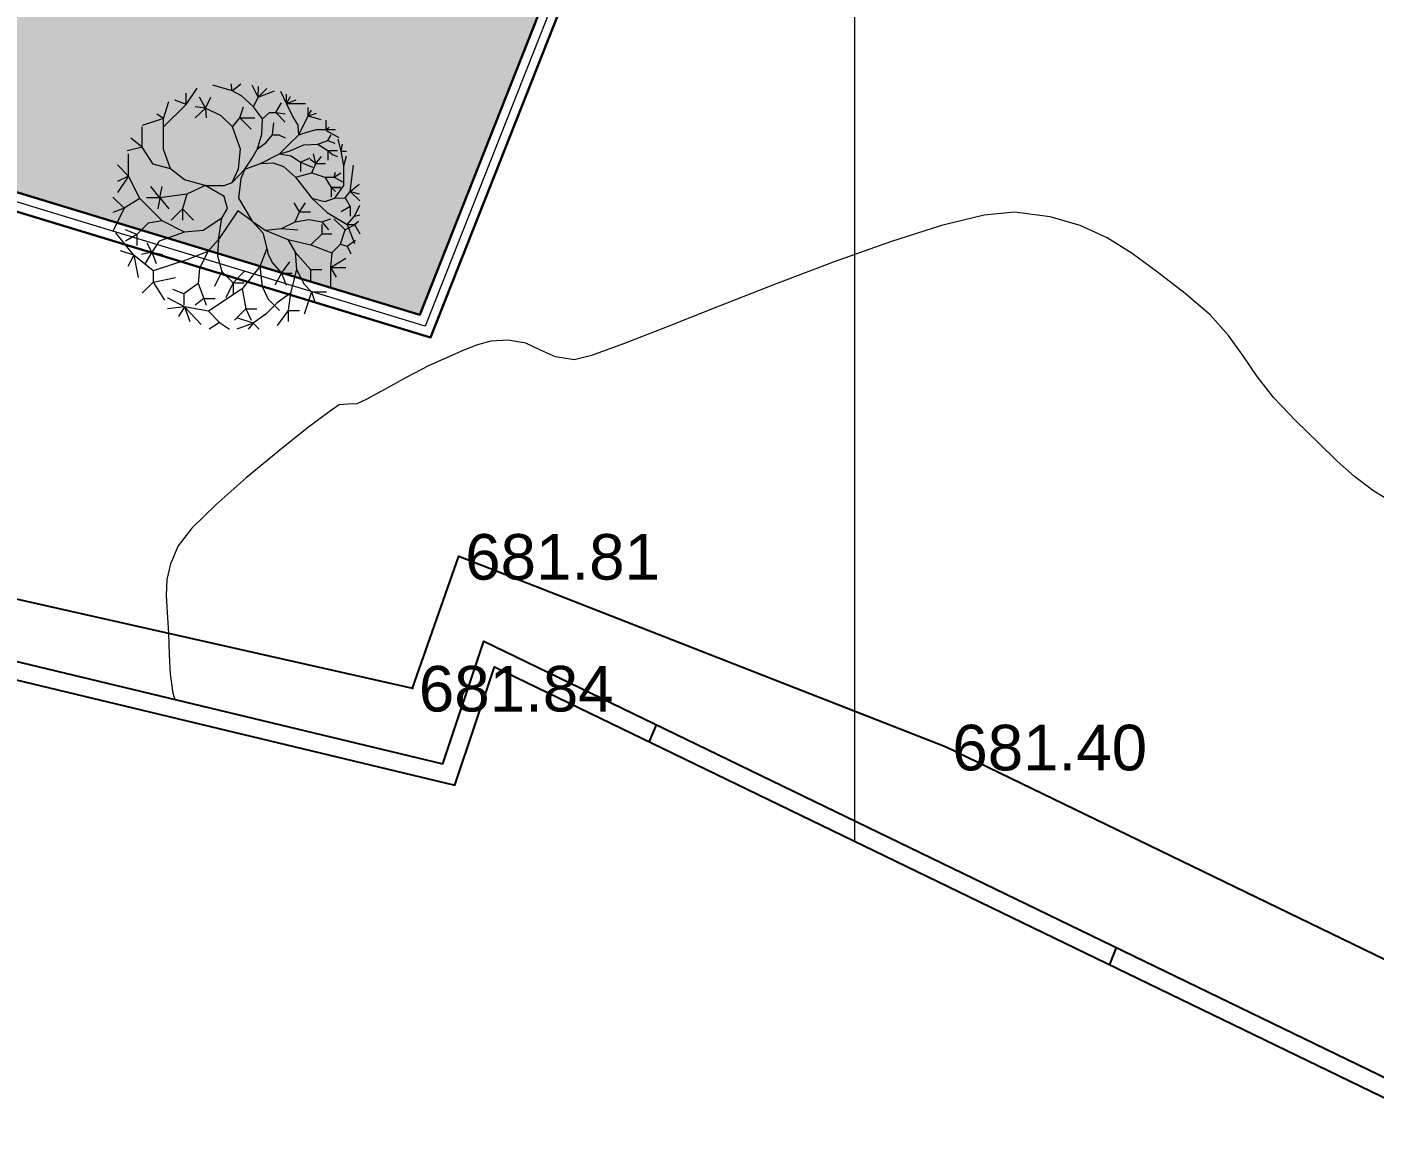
# Model space of a CAD drawing. Header units: feet. Extents: x 3381 to 683784, y 675186 to 4376258.
# Drawn here: x 682644.05 to 682673.59, y 4375655.95 to 4375680.21 of the extents above; entities that cross this region are included whole.
import ezdxf

# ---------------------------------------------------------------- set-up
doc = ezdxf.new("R2010")
doc.units = ezdxf.units.FT
doc.header["$MEASUREMENT"] = 0
doc.header["$PDMODE"] = 34
doc.header["$PDSIZE"] = 0.01
doc.layers.get('0').update_dxf_attribs({"linetype": 'CONTINUOUS'})
doc.layers.add('0_Point_Height', color=2, linetype='CONTINUOUS')
doc.layers.add('0_Point_Point', color=7, linetype='CONTINUOUS')
for name, color, linetype, lineweight in [('HORIZANTAL', 24, 'CONTINUOUS', 13), ('km setka', 170, 'CONTINUOUS', 15), ('su xtti', 7, 'CONTINUOUS', 30), ('дерево', 96, 'CONTINUOUS', 5)]:
    doc.layers.add(name, color=color, linetype=linetype, lineweight=lineweight)
doc.styles.get("Standard").update_dxf_attribs({"font": 'arial.ttf', "height": 2})
pattern_1 = [(90, (1766.15535, 840.54114), (-0.707106781, 0.707106781), [0.1875, -1.226713563]), (45, (1766.1554, 840.5411), (-0.70710678119, 0.70710678119), [0.1875, -0.8125]), (135, (1766.1554, 840.5411), (-0.70710678119, -0.70710678119), [0.1875, -0.8125])]

# ---------------------------------------------------------------- blocks, each defined once
blk = doc.blocks.new('kuknar')
at = {"layer": 'дерево'}
for p, q in [((8656750.03, 4482479.77), (8656745.71, 4482481.06)), ((8656750.03, 4482479.77), (8656749.86, 4482481.34)), ((8656750.03, 4482479.77), (8656752.02, 4482481.34)), ((8656755.89, 4482478.34), (8656754.6, 4482481.06)), ((8656739.67, 4482476.7), (8656742.2, 4482480.4)), ((8656739.67, 4482476.7), (8656739.67, 4482479.23)), ((8656744.05, 4482475.86), (8656742.69, 4482478.39)), ((8656744.05, 4482475.86), (8656745.22, 4482478.39)), ((8656752.16, 4482478.62), (8656750.03, 4482479.77)), ((8656754.9, 4482476.18), (8656752.16, 4482478.62)), ((8656754.9, 4482476.18), (8656755.89, 4482478.34)), ((8656755.89, 4482478.34), (8656756.03, 4482480.78)), ((8656755.89, 4482478.34), (8656757.9, 4482480.33)), ((8656755.89, 4482478.34), (8656759.61, 4482479.77)), ((8656762.35, 4482476.89), (8656761.07, 4482479.63)), ((8656762.35, 4482476.89), (8656762.35, 4482479.04)), ((8656762.35, 4482476.89), (8656763.2, 4482478.48)), ((8656734.6, 4482473.51), (8656735.8, 4482477.38)), ((8656734.6, 4482471.66), (8656739.67, 4482476.7)), ((8656739.67, 4482476.7), (8656737.14, 4482477.71)), ((8656744.05, 4482475.86), (8656741.68, 4482476.21)), ((8656744.05, 4482475.86), (8656741.68, 4482473.68)), ((8656747.59, 4482474.17), (8656744.05, 4482475.86)), ((8656744.05, 4482475.86), (8656744.21, 4482473.68)), ((8656751.78, 4482473.68), (8656752.63, 4482476.21)), ((8656756.89, 4482473.47), (8656754.9, 4482476.18)), ((8656759.92, 4482474.9), (8656761.21, 4482477.05)), ((8656762.35, 4482476.89), (8656764.49, 4482477.75)), ((8656763.64, 4482474.17), (8656762.35, 4482476.89)), ((8656762.35, 4482476.89), (8656766.64, 4482476.89)), ((8656767.23, 4482474.17), (8656767.23, 4482476.04)), ((8656767.23, 4482474.17), (8656767.93, 4482475.46)), ((8656734.6, 4482473.51), (8656729.73, 4482471.99)), ((8656734.6, 4482473.51), (8656733.1, 4482474.52)), ((8656734.6, 4482471.66), (8656734.6, 4482473.51)), ((8656750.1, 4482471.66), (8656747.59, 4482474.17)), ((8656750.1, 4482471.66), (8656751.78, 4482473.68)), ((8656751.78, 4482473.68), (8656754.32, 4482471.15)), ((8656751.78, 4482473.68), (8656755.16, 4482473.68)), ((8656756.75, 4482470.02), (8656756.89, 4482473.47)), ((8656756.89, 4482473.47), (8656758.46, 4482474.9)), ((8656758.46, 4482474.9), (8656759.92, 4482474.9)), ((8656759.19, 4482469.88), (8656759.47, 4482472.6)), ((8656759.92, 4482474.9), (8656762.05, 4482472.74)), ((8656759.92, 4482474.9), (8656762.05, 4482474.61)), ((8656764.93, 4482472.01), (8656763.64, 4482474.17)), ((8656765.07, 4482469.88), (8656764.93, 4482472.01)), ((8656765.07, 4482469.88), (8656767.23, 4482474.17)), ((8656767.23, 4482474.17), (8656769.08, 4482474.75)), ((8656767.23, 4482474.17), (8656770.09, 4482473.3)), ((8656771.24, 4482471.03), (8656771.24, 4482473.16)), ((8656729.73, 4482467.11), (8656727.2, 4482469.13)), ((8656729.73, 4482467.11), (8656729.73, 4482471.66)), ((8656734.6, 4482466.6), (8656734.6, 4482471.66)), ((8656751.95, 4482466.6), (8656750.1, 4482471.66)), ((8656755.75, 4482466.72), (8656756.75, 4482470.02)), ((8656757.76, 4482468.15), (8656759.19, 4482469.88)), ((8656759.19, 4482469.88), (8656760.62, 4482469.88)), ((8656760.62, 4482469.88), (8656762.05, 4482469.15)), ((8656762.92, 4482467.72), (8656765.07, 4482469.88)), ((8656765.07, 4482469.88), (8656766.93, 4482470.44)), ((8656766.93, 4482470.44), (8656769.08, 4482471.03)), ((8656769.08, 4482471.03), (8656771.24, 4482471.03)), ((8656771.24, 4482471.03), (8656771.94, 4482471.59)), ((8656771.24, 4482471.03), (8656773.39, 4482471.03)), ((8656771.24, 4482470.86), (8656774.1, 4482469.29)), ((8656771.66, 4482468.59), (8656772.39, 4482469.88)), ((8656774.68, 4482466.15), (8656773.96, 4482468.87)), ((8656729.73, 4482467.11), (8656726.38, 4482466.27)), ((8656732.26, 4482463.22), (8656729.73, 4482467.11)), ((8656736.13, 4482462.22), (8656734.6, 4482466.6)), ((8656751.46, 4482462.22), (8656751.95, 4482466.6)), ((8656754.6, 4482464.56), (8656755.75, 4482466.72)), ((8656755.75, 4482466.72), (8656757.76, 4482468.15)), ((8656760.76, 4482465.57), (8656762.92, 4482467.72)), ((8656760.76, 4482465.57), (8656762.92, 4482466.15)), ((8656762.92, 4482466.15), (8656766.22, 4482467.58)), ((8656766.22, 4482467.58), (8656769.36, 4482467.72)), ((8656769.36, 4482467.72), (8656771.66, 4482468.59)), ((8656769.36, 4482467.72), (8656771.66, 4482466.29)), ((8656771.66, 4482468.59), (8656773.25, 4482468)), ((8656771.66, 4482466.29), (8656771.66, 4482464.14)), ((8656771.66, 4482466.29), (8656773.82, 4482466.29)), ((8656771.66, 4482466.29), (8656772.67, 4482465.43)), ((8656774.68, 4482466.15), (8656774.96, 4482467.72)), ((8656775.25, 4482462.85), (8656774.68, 4482466.15)), ((8656774.68, 4482466.15), (8656775.83, 4482466.15)), ((8656726.71, 4482460.55), (8656724.18, 4482463.06)), ((8656726.71, 4482460.55), (8656726.71, 4482465.59)), ((8656736.13, 4482462.22), (8656732.26, 4482463.22)), ((8656752.89, 4482462.12), (8656754.6, 4482464.56)), ((8656752.89, 4482462.12), (8656756.47, 4482463.41)), ((8656756.47, 4482463.41), (8656760.76, 4482465.57)), ((8656756.47, 4482463.41), (8656759.33, 4482463.55)), ((8656759.33, 4482463.55), (8656761.63, 4482462.71)), ((8656760.76, 4482465.57), (8656763.34, 4482465.15)), ((8656763.34, 4482465.15), (8656765.5, 4482463.72)), ((8656765.5, 4482463.72), (8656767.65, 4482464.7)), ((8656765.5, 4482463.72), (8656765.5, 4482461.56)), ((8656765.5, 4482463.72), (8656768.21, 4482462.57)), ((8656768.94, 4482463.41), (8656767.65, 4482464.28)), ((8656768.07, 4482461.28), (8656768.94, 4482463.41)), ((8656768.94, 4482463.41), (8656768.38, 4482465.57)), ((8656768.94, 4482463.41), (8656770.23, 4482465)), ((8656768.94, 4482463.41), (8656771.1, 4482463.41)), ((8656772.67, 4482465.43), (8656773.82, 4482465)), ((8656775.25, 4482462.85), (8656775.83, 4482465.15)), ((8656775.25, 4482458.4), (8656775.25, 4482462.85)), ((8656776.67, 4482457.11), (8656777.4, 4482462.99)), ((8656726.71, 4482460.55), (8656724.18, 4482459.36)), ((8656726.71, 4482460.55), (8656724.18, 4482456.85)), ((8656729.24, 4482455.49), (8656726.71, 4482460.55)), ((8656739.34, 4482459.71), (8656736.13, 4482462.22)), ((8656744, 4482458.4), (8656739.34, 4482459.71)), ((8656750.03, 4482459.12), (8656751.46, 4482462.22)), ((8656750.03, 4482459.12), (8656752.89, 4482462.12)), ((8656752.02, 4482459.99), (8656751.46, 4482455.54)), ((8656752.89, 4482462.12), (8656752.02, 4482459.99)), ((8656761.63, 4482462.71), (8656764.35, 4482460.27)), ((8656764.35, 4482460.27), (8656768.07, 4482461.28)), ((8656764.35, 4482460.27), (8656768.07, 4482455.54)), ((8656768.07, 4482461.28), (8656770.96, 4482460.27)), ((8656770.96, 4482460.27), (8656773.09, 4482460.27)), ((8656770.96, 4482460.27), (8656772.39, 4482457.97)), ((8656773.09, 4482460.27), (8656773.39, 4482461.42)), ((8656773.09, 4482460.27), (8656774.54, 4482461.28)), ((8656773.09, 4482460.27), (8656774.96, 4482459.26)), ((8656733.78, 4482455.65), (8656731.75, 4482458.18)), ((8656733.78, 4482455.65), (8656734.28, 4482458.18)), ((8656744, 4482458.4), (8656739.83, 4482456.5)), ((8656748.29, 4482455.96), (8656744, 4482458.4)), ((8656744, 4482458.4), (8656748.29, 4482458.4)), ((8656748.29, 4482458.4), (8656750.03, 4482459.12)), ((8656772.39, 4482457.97), (8656774.54, 4482457.97)), ((8656774.54, 4482457.97), (8656772.39, 4482457.97)), ((8656772.39, 4482457.97), (8656772.39, 4482455.82)), ((8656772.39, 4482457.97), (8656773.39, 4482457.11)), ((8656773.25, 4482455.54), (8656775.25, 4482458.4)), ((8656775.53, 4482455.68), (8656776.67, 4482457.11)), ((8656776.67, 4482457.11), (8656778.69, 4482458.7)), ((8656776.67, 4482457.11), (8656778.83, 4482454.95)), ((8656776.67, 4482457.11), (8656778.69, 4482456.54)), ((8656725.7, 4482453.31), (8656723.17, 4482455.82)), ((8656729.24, 4482455.49), (8656725.7, 4482453.31)), ((8656734.28, 4482450.45), (8656729.24, 4482455.49)), ((8656733.78, 4482455.65), (8656730.74, 4482455.65)), ((8656733.78, 4482455.65), (8656733.27, 4482453.15)), ((8656739.83, 4482456.5), (8656733.78, 4482455.65)), ((8656733.78, 4482455.65), (8656735.8, 4482453.15)), ((8656739.83, 4482456.5), (8656738.82, 4482453.15)), ((8656749.02, 4482453.24), (8656748.29, 4482455.96)), ((8656751.46, 4482455.54), (8656754.6, 4482450.38)), ((8656765.26, 4482452.47), (8656764.07, 4482454.48)), ((8656765.26, 4482452.47), (8656766.6, 4482454.48)), ((8656768.07, 4482455.54), (8656771.52, 4482452.37)), ((8656768.07, 4482455.54), (8656770.96, 4482454.81)), ((8656770.96, 4482454.81), (8656773.25, 4482455.54)), ((8656773.25, 4482455.54), (8656775.53, 4482455.68)), ((8656776.67, 4482453.66), (8656774.68, 4482452.51)), ((8656775.53, 4482455.68), (8656776.67, 4482453.66)), ((8656776.67, 4482453.66), (8656776.67, 4482451.53)), ((8656777.68, 4482451.53), (8656778.83, 4482453.97)), ((8656725.7, 4482453.31), (8656723.17, 4482452.3)), ((8656725.7, 4482453.31), (8656723.17, 4482448.08)), ((8656738.82, 4482453.15), (8656736.29, 4482450.61)), ((8656738.82, 4482453.15), (8656741.35, 4482450.61)), ((8656738.82, 4482453.15), (8656738.82, 4482450.61)), ((8656747.73, 4482451.08), (8656743.53, 4482448.25)), ((8656751.32, 4482452.68), (8656747, 4482446.21)), ((8656747, 4482446.21), (8656747.73, 4482451.08)), ((8656747.73, 4482451.08), (8656749.02, 4482453.24)), ((8656754.6, 4482450.38), (8656751.32, 4482452.68)), ((8656764.25, 4482450.26), (8656765.26, 4482452.47)), ((8656764.25, 4482450.26), (8656767.44, 4482450.78)), ((8656765.26, 4482452.47), (8656767.77, 4482452.47)), ((8656767.44, 4482450.78), (8656770.3, 4482450.26)), ((8656770.3, 4482450.26), (8656772.32, 4482450.94)), ((8656771.52, 4482452.37), (8656775.97, 4482449.65)), ((8656775.53, 4482448.41), (8656773, 4482450.94)), ((8656775.97, 4482449.65), (8656777.68, 4482451.53)), ((8656777.68, 4482451.53), (8656778.83, 4482451.81)), ((8656727.88, 4482442.69), (8656723.85, 4482447.75)), ((8656728.56, 4482447.4), (8656726.03, 4482448.41)), ((8656731.09, 4482449.93), (8656728.56, 4482447.4)), ((8656734.28, 4482450.45), (8656731.09, 4482449.93)), ((8656739.34, 4482447.92), (8656733.6, 4482445.9)), ((8656739.34, 4482447.92), (8656734.28, 4482450.45)), ((8656743.53, 4482448.25), (8656739.34, 4482447.92)), ((8656754.6, 4482450.38), (8656757.48, 4482448.36)), ((8656754.6, 4482450.38), (8656757.01, 4482447.75)), ((8656757.01, 4482447.75), (8656757.85, 4482444.22)), ((8656757.48, 4482448.36), (8656761.21, 4482448.76)), ((8656757.48, 4482448.36), (8656762.64, 4482446.21)), ((8656761.21, 4482448.76), (8656764.25, 4482450.26)), ((8656761.21, 4482448.76), (8656764.91, 4482448.41)), ((8656770.3, 4482450.26), (8656771.82, 4482448.41)), ((8656770.37, 4482447.5), (8656770.37, 4482449.65)), ((8656774.52, 4482445.22), (8656775.53, 4482448.41)), ((8656775.53, 4482448.41), (8656778.06, 4482449.77)), ((8656775.97, 4482449.65), (8656777.68, 4482445.36)), ((8656775.97, 4482449.65), (8656777.68, 4482449.65)), ((8656777.68, 4482449.65), (8656778.55, 4482450.38)), ((8656777.68, 4482449.65), (8656778.83, 4482447.5)), ((8656728.56, 4482447.4), (8656726.03, 4482445.9)), ((8656728.56, 4482447.4), (8656728.56, 4482444.9)), ((8656731.93, 4482443.37), (8656730.9, 4482445.39)), ((8656733.6, 4482445.9), (8656731.93, 4482443.37)), ((8656747, 4482446.21), (8656744.54, 4482443.54)), ((8656747, 4482446.21), (8656746.75, 4482442.53)), ((8656762.64, 4482446.21), (8656767.79, 4482445.06)), ((8656762.64, 4482446.21), (8656764.25, 4482443.37)), ((8656767.79, 4482445.06), (8656770.37, 4482447.5)), ((8656767.79, 4482445.06), (8656772.53, 4482443.21)), ((8656770.37, 4482447.5), (8656772.53, 4482447.5)), ((8656772.53, 4482443.21), (8656774.52, 4482445.22)), ((8656774.52, 4482445.22), (8656776.02, 4482444.71)), ((8656776.02, 4482444.71), (8656777.87, 4482446.07)), ((8656776.02, 4482444.71), (8656776.86, 4482443.04)), ((8656727.88, 4482442.69), (8656724.85, 4482443.7)), ((8656727.88, 4482442.69), (8656726.54, 4482440.16)), ((8656732.26, 4482439.15), (8656727.88, 4482442.69)), ((8656727.88, 4482442.69), (8656728.89, 4482437.65)), ((8656731.93, 4482443.37), (8656729.57, 4482442.86)), ((8656731.93, 4482443.37), (8656730.41, 4482440.84)), ((8656731.93, 4482443.37), (8656734.44, 4482442.86)), ((8656731.93, 4482443.37), (8656732.94, 4482440.84)), ((8656739.83, 4482441.68), (8656732.26, 4482439.15)), ((8656744.54, 4482443.54), (8656739.83, 4482441.68)), ((8656744.54, 4482443.54), (8656742.69, 4482439.67)), ((8656746.75, 4482442.53), (8656747.75, 4482438.99)), ((8656757.85, 4482444.22), (8656756.33, 4482440.16)), ((8656757.85, 4482444.22), (8656758.18, 4482442.86)), ((8656758.18, 4482442.86), (8656759.19, 4482441)), ((8656764.25, 4482443.37), (8656764.58, 4482439.5)), ((8656764.25, 4482443.37), (8656767.77, 4482439.5)), ((8656772.53, 4482443.21), (8656772.25, 4482439.9)), ((8656772.25, 4482439.9), (8656775.69, 4482442.06)), ((8656732.26, 4482439.15), (8656732.26, 4482436.65)), ((8656742.69, 4482439.67), (8656742.36, 4482436.29)), ((8656747.75, 4482438.99), (8656746.07, 4482435.64)), ((8656747.75, 4482438.99), (8656750.26, 4482436.46)), ((8656750.26, 4482436.46), (8656752.79, 4482438.99)), ((8656756.33, 4482440.16), (8656752.3, 4482435.12)), ((8656756.33, 4482440.16), (8656756.85, 4482435.64)), ((8656759.19, 4482441), (8656761.21, 4482438.66)), ((8656761.21, 4482438.66), (8656759.71, 4482435.97)), ((8656761.21, 4482438.66), (8656763.06, 4482441.19)), ((8656761.21, 4482438.66), (8656763.57, 4482438.66)), ((8656761.21, 4482438.66), (8656762.21, 4482435.97)), ((8656764.58, 4482439.5), (8656763.25, 4482434.11)), ((8656764.58, 4482439.5), (8656766.27, 4482436.13)), ((8656767.77, 4482439.5), (8656767.77, 4482436.97)), ((8656767.77, 4482439.5), (8656770.3, 4482439.5)), ((8656772.25, 4482439.9), (8656772.25, 4482435.61)), ((8656772.25, 4482439.9), (8656773.53, 4482437.75)), ((8656772.25, 4482439.9), (8656775.69, 4482439.9)), ((8656732.26, 4482436.65), (8656729.73, 4482434.11)), ((8656732.26, 4482436.65), (8656737.3, 4482437.65)), ((8656732.26, 4482436.65), (8656734.79, 4482432.59)), ((8656742.36, 4482436.29), (8656739.15, 4482433.95)), ((8656742.36, 4482436.29), (8656743.7, 4482432.94)), ((8656750.26, 4482436.46), (8656748.6, 4482433.11)), ((8656750.26, 4482436.46), (8656752.79, 4482436.46)), ((8656750.26, 4482436.46), (8656750.26, 4482433.95)), ((8656756.85, 4482435.64), (8656758.18, 4482432.75)), ((8656766.27, 4482436.13), (8656767.96, 4482434.44)), ((8656739.34, 4482431.09), (8656735.45, 4482433.11)), ((8656739.15, 4482433.95), (8656736.64, 4482434.96)), ((8656739.15, 4482433.95), (8656739.15, 4482431.42)), ((8656743.7, 4482432.94), (8656741.68, 4482431.42)), ((8656743.7, 4482432.94), (8656746.23, 4482432.94)), ((8656743.7, 4482432.94), (8656744.21, 4482431.42)), ((8656752.3, 4482435.12), (8656744.71, 4482430.08)), ((8656752.3, 4482435.12), (8656753.14, 4482430.57)), ((8656758.18, 4482432.75), (8656760.71, 4482430.25)), ((8656763.25, 4482434.11), (8656760.2, 4482431.93)), ((8656763.25, 4482434.11), (8656762.73, 4482430.25)), ((8656767.96, 4482434.44), (8656766.27, 4482429.4)), ((8656767.96, 4482434.44), (8656771.31, 4482434.44)), ((8656767.96, 4482434.44), (8656768.8, 4482431.93)), ((8656739.34, 4482431.09), (8656735.45, 4482430.57)), ((8656739.34, 4482431.09), (8656737.98, 4482428.89)), ((8656744.71, 4482430.08), (8656739.34, 4482431.09)), ((8656739.34, 4482431.09), (8656743.04, 4482427.04)), ((8656739.34, 4482431.09), (8656740.51, 4482427.72)), ((8656744.71, 4482430.08), (8656747.24, 4482427.55)), ((8656753.14, 4482430.57), (8656750.61, 4482428.04)), ((8656753.14, 4482430.57), (8656755.65, 4482430.57)), ((8656753.14, 4482430.57), (8656754.32, 4482428.04)), ((8656757.67, 4482429.4), (8656754.81, 4482427.39)), ((8656760.2, 4482431.93), (8656757.67, 4482429.4)), ((8656762.73, 4482430.25), (8656760.2, 4482426.87)), ((8656762.73, 4482430.25), (8656765.26, 4482430.25)), ((8656762.73, 4482430.25), (8656762.73, 4482427.72)), ((8656747.24, 4482427.55), (8656744.89, 4482426.03)), ((8656747.24, 4482427.55), (8656749.44, 4482426.03)), ((8656754.81, 4482427.39), (8656751.1, 4482428.56)), ((8656754.81, 4482427.39), (8656751.1, 4482426.03)), ((8656754.81, 4482427.39), (8656753.64, 4482426.03)), ((8656754.81, 4482427.39), (8656756.17, 4482426.03))]:
    blk.add_line(p, q, dxfattribs=at)

msp = doc.modelspace()

# ---------------------------------------------------------------- hatches: boundary and pattern name
at = {"lineweight": 25}
h = msp.add_hatch(dxfattribs=at)
h.set_pattern_fill('GRASS', color=3)
h.set_pattern_definition(pattern_1)
edge = h.paths.add_edge_path(flags=16)
edge.add_arc((682579.126, 4375717.036), 3.56, 0, 360)
edge = h.paths.add_edge_path()
edge.add_line((682581.918, 4375719.244), (682586.455, 4375718.637))
edge.add_line((682586.455, 4375718.637), (682586.842, 4375721.526))
edge.add_line((682586.842, 4375721.526), (682579.516, 4375722.515))
edge.add_line((682579.516, 4375722.515), (682581.657, 4375738.371))
edge.add_line((682581.657, 4375738.371), (682590.03, 4375737.24))
edge.add_line((682590.03, 4375737.24), (682590.757, 4375742.624))
edge.add_line((682590.757, 4375742.624), (682586.105, 4375743.295))
edge.add_line((682586.105, 4375743.295), (682586.919, 4375748.936))
edge.add_line((682586.919, 4375748.936), (682595.041, 4375747.783))
edge.add_line((682595.041, 4375747.783), (682598.787, 4375774.898))
edge.add_line((682598.787, 4375774.898), (682598.88, 4375775.588))
edge.add_line((682598.88, 4375775.588), (682598.609, 4375775.095))
edge.add_line((682598.609, 4375775.095), (682561.072, 4375701.765))
edge.add_line((682561.072, 4375701.765), (682652.667, 4375673.889))
edge.add_line((682652.667, 4375673.889), (682684.525, 4375754.529))
edge.add_line((682684.525, 4375754.529), (682677.414, 4375757.25))
edge.add_line((682677.414, 4375757.25), (682675.66, 4375752.667))
edge.add_line((682675.66, 4375752.667), (682667.296, 4375755.6))
edge.add_arc((682826.725, 4375690.715), 172.127, 157.85455, 159.31778)
edge.add_line((682665.691, 4375751.508), (682679.056, 4375749.711))
edge.add_line((682679.056, 4375749.711), (682678.314, 4375744.463))
edge.add_line((682678.314, 4375744.463), (682664.985, 4375746.27))
edge.add_arc((682665.285, 4375743.129), 3.155, 95.4615, 167.5925)
edge.add_line((682662.203, 4375743.807), (682662.203, 4375742.852))
edge.add_line((682662.203, 4375742.852), (682663.87, 4375743.246))
edge.add_line((682663.87, 4375743.246), (682669.462, 4375742.267))
edge.add_line((682669.462, 4375742.267), (682667.512, 4375729.083))
edge.add_line((682667.512, 4375729.083), (682667.293, 4375729.083))
edge.add_line((682667.293, 4375729.083), (682662.203, 4375729.801))
edge.add_line((682662.203, 4375729.801), (682662.815, 4375735.168))
edge.add_line((682662.815, 4375735.168), (682667.918, 4375734.469))
edge.add_line((682667.918, 4375734.469), (682668.269, 4375737.031))
edge.add_line((682668.269, 4375737.031), (682663.089, 4375737.741))
edge.add_line((682663.089, 4375737.741), (682663.684, 4375742.829))
edge.add_line((682663.684, 4375742.829), (682662.104, 4375742.62))
edge.add_line((682662.104, 4375742.62), (682660.048, 4375726.654))
edge.add_line((682660.048, 4375726.654), (682668.784, 4375725.445))
edge.add_line((682668.784, 4375725.445), (682667.953, 4375718.089))
edge.add_line((682667.953, 4375718.089), (682659.17, 4375719.305))
edge.add_line((682659.17, 4375719.305), (682658.791, 4375716.654))
edge.add_line((682658.791, 4375716.654), (682652.663, 4375717.458))
edge.add_arc((682652.227, 4375707.467), 10, 87.4993, 110.7786)
edge.add_line((682648.679, 4375716.817), (682658.429, 4375715.391))
edge.add_line((682658.429, 4375715.391), (682657.802, 4375711.896))
edge.add_line((682657.802, 4375711.896), (682654.491, 4375712.422))
edge.add_line((682654.491, 4375712.422), (682654.885, 4375715.496))
edge.add_line((682654.885, 4375715.496), (682652.353, 4375715.831))
edge.add_line((682652.353, 4375715.831), (682651.948, 4375712.769))
edge.add_line((682651.948, 4375712.769), (682648.624, 4375713.209))
edge.add_line((682648.624, 4375713.209), (682648.977, 4375716.307))
edge.add_line((682648.977, 4375716.307), (682648.183, 4375716.613))
edge.add_arc((682652.396, 4375707.255), 10.263, 114.2395, 179.0096)
edge.add_line((682642.135, 4375707.432), (682641.785, 4375704.796))
edge.add_line((682641.785, 4375704.796), (682638.798, 4375705.123))
edge.add_line((682638.798, 4375705.123), (682637.918, 4375700.26))
edge.add_line((682637.918, 4375700.26), (682629.208, 4375701.474))
edge.add_line((682629.208, 4375701.474), (682629.896, 4375706.374))
edge.add_line((682629.896, 4375706.374), (682622.97, 4375707.293))
edge.add_line((682622.97, 4375707.293), (682622.557, 4375704.184))
edge.add_line((682622.557, 4375704.184), (682595.928, 4375707.777))
edge.add_line((682595.928, 4375707.777), (682585.207, 4375709.32))
edge.add_line((682585.207, 4375709.32), (682586.256, 4375717.15))
edge.add_line((682586.256, 4375717.15), (682582.635, 4375717.635))
edge.add_arc((682579.126, 4375717.036), 3.56, 9.688, 38.3434)
h = msp.add_hatch(dxfattribs=at)
h.set_pattern_fill('GRASS', color=3)
h.set_pattern_definition(pattern_1)
edge = h.paths.add_edge_path(flags=16)
edge.add_arc((682579.126, 4375717.036), 3.56, 0, 360)
edge = h.paths.add_edge_path()
edge.add_line((682581.918, 4375719.244), (682586.455, 4375718.637))
edge.add_line((682586.455, 4375718.637), (682586.842, 4375721.526))
edge.add_line((682586.842, 4375721.526), (682579.516, 4375722.515))
edge.add_line((682579.516, 4375722.515), (682581.657, 4375738.371))
edge.add_line((682581.657, 4375738.371), (682590.03, 4375737.24))
edge.add_line((682590.03, 4375737.24), (682590.757, 4375742.624))
edge.add_line((682590.757, 4375742.624), (682586.105, 4375743.295))
edge.add_line((682586.105, 4375743.295), (682586.919, 4375748.936))
edge.add_line((682586.919, 4375748.936), (682595.041, 4375747.783))
edge.add_line((682595.041, 4375747.783), (682598.787, 4375774.898))
edge.add_line((682598.787, 4375774.898), (682598.88, 4375775.588))
edge.add_line((682598.88, 4375775.588), (682598.609, 4375775.095))
edge.add_line((682598.609, 4375775.095), (682561.072, 4375701.765))
edge.add_line((682561.072, 4375701.765), (682652.667, 4375673.889))
edge.add_line((682652.667, 4375673.889), (682684.525, 4375754.529))
edge.add_line((682684.525, 4375754.529), (682677.414, 4375757.25))
edge.add_line((682677.414, 4375757.25), (682675.66, 4375752.667))
edge.add_line((682675.66, 4375752.667), (682667.296, 4375755.6))
edge.add_arc((682826.725, 4375690.715), 172.127, 157.85455, 159.31778)
edge.add_line((682665.691, 4375751.508), (682679.056, 4375749.711))
edge.add_line((682679.056, 4375749.711), (682678.314, 4375744.463))
edge.add_line((682678.314, 4375744.463), (682664.985, 4375746.27))
edge.add_arc((682665.285, 4375743.129), 3.155, 95.4615, 167.5925)
edge.add_line((682662.203, 4375743.807), (682662.203, 4375742.852))
edge.add_line((682662.203, 4375742.852), (682663.87, 4375743.246))
edge.add_line((682663.87, 4375743.246), (682669.462, 4375742.267))
edge.add_line((682669.462, 4375742.267), (682667.512, 4375729.083))
edge.add_line((682667.512, 4375729.083), (682667.293, 4375729.083))
edge.add_line((682667.293, 4375729.083), (682662.203, 4375729.801))
edge.add_line((682662.203, 4375729.801), (682662.815, 4375735.168))
edge.add_line((682662.815, 4375735.168), (682667.918, 4375734.469))
edge.add_line((682667.918, 4375734.469), (682668.269, 4375737.031))
edge.add_line((682668.269, 4375737.031), (682663.089, 4375737.741))
edge.add_line((682663.089, 4375737.741), (682663.684, 4375742.829))
edge.add_line((682663.684, 4375742.829), (682662.104, 4375742.62))
edge.add_line((682662.104, 4375742.62), (682660.048, 4375726.654))
edge.add_line((682660.048, 4375726.654), (682668.784, 4375725.445))
edge.add_line((682668.784, 4375725.445), (682667.953, 4375718.089))
edge.add_line((682667.953, 4375718.089), (682659.17, 4375719.305))
edge.add_line((682659.17, 4375719.305), (682658.791, 4375716.654))
edge.add_line((682658.791, 4375716.654), (682652.663, 4375717.458))
edge.add_arc((682652.227, 4375707.467), 10, 87.4993, 110.7786)
edge.add_line((682648.679, 4375716.817), (682658.429, 4375715.391))
edge.add_line((682658.429, 4375715.391), (682657.802, 4375711.896))
edge.add_line((682657.802, 4375711.896), (682654.491, 4375712.422))
edge.add_line((682654.491, 4375712.422), (682654.885, 4375715.496))
edge.add_line((682654.885, 4375715.496), (682652.353, 4375715.831))
edge.add_line((682652.353, 4375715.831), (682651.948, 4375712.769))
edge.add_line((682651.948, 4375712.769), (682648.624, 4375713.209))
edge.add_line((682648.624, 4375713.209), (682648.977, 4375716.307))
edge.add_line((682648.977, 4375716.307), (682648.183, 4375716.613))
edge.add_arc((682652.396, 4375707.255), 10.263, 114.2395, 179.0096)
edge.add_line((682642.135, 4375707.432), (682641.785, 4375704.796))
edge.add_line((682641.785, 4375704.796), (682638.798, 4375705.123))
edge.add_line((682638.798, 4375705.123), (682637.918, 4375700.26))
edge.add_line((682637.918, 4375700.26), (682629.208, 4375701.474))
edge.add_line((682629.208, 4375701.474), (682629.896, 4375706.374))
edge.add_line((682629.896, 4375706.374), (682622.97, 4375707.293))
edge.add_line((682622.97, 4375707.293), (682623.404, 4375710.567))
edge.add_arc((682620.431, 4375710.962), 3, 352.4412, 442.1402)
edge.add_line((682620.841, 4375713.934), (682608.946, 4375715.58))
edge.add_line((682608.946, 4375715.58), (682607.684, 4375706.157))
edge.add_line((682607.684, 4375706.157), (682600.38, 4375707.136))
edge.add_line((682600.38, 4375707.136), (682601.634, 4375716.585))
edge.add_line((682601.634, 4375716.585), (682598.619, 4375717.007))
edge.add_line((682598.619, 4375717.007), (682597.358, 4375707.502))
edge.add_line((682597.358, 4375707.502), (682595.928, 4375707.777))
edge.add_line((682595.928, 4375707.777), (682585.207, 4375709.32))
edge.add_line((682585.207, 4375709.32), (682586.256, 4375717.15))
edge.add_line((682586.256, 4375717.15), (682582.635, 4375717.635))
edge.add_arc((682579.126, 4375717.036), 3.56, 9.688, 38.3434)

# ---------------------------------------------------------------- linework, layer by layer
at = {"linetype": 'Continuous'}
for p, q in [((682657.848, 4375664.905, -686.994), (682657.7, 4375664.533, -686.994)), ((682667.941, 4375660.018, -686.994), (682667.794, 4375659.645, -686.994))]:
    msp.add_line(p, q, dxfattribs=at)
at = {"color": 7, "lineweight": 30, "elevation": -686.994}
for points in [[(682672.67, 4375759.494), (682685.045, 4375754.758), (682652.903, 4375673.398), (682560.498, 4375701.522), (682603.689, 4375785.894), (682663.328, 4375763.07)], [(682672.527, 4375759.121), (682684.525, 4375754.529), (682652.667, 4375673.889), (682561.072, 4375701.765), (682603.881, 4375785.393), (682663.185, 4375762.696)]]:
    msp.add_lwpolyline(points, dxfattribs=at)
at = {"color": 1, "lineweight": 0, "elevation": -686.994}
msp.add_lwpolyline([(682560.785, 4375701.643), (682603.785, 4375785.643), (682684.785, 4375754.643), (682652.785, 4375673.643)], close=True, dxfattribs=at)
at = {"color": 30, "linetype": 'Continuous', "elevation": -2.767}
msp.add_lwpolyline([(682519.218, 4375698.304), (682543.174, 4375692.722), (682565.304, 4375686.966), (682584.243, 4375682.392), (682596.041, 4375679.394), (682636.999, 4375669.201), (682652.511, 4375665.708), (682653.527, 4375668.599), (682664.209, 4375664.417), (682676.644, 4375658.397), (682697.358, 4375645.594)], dxfattribs=at)
at = {"linetype": 'Continuous', "elevation": -2.639}
for points in [[(682542.912, 4375691.111), (682566.217, 4375685.456), (682621.107, 4375671.75), (682653.174, 4375664.05), (682654.07, 4375666.735), (682677.431, 4375655.422), (682691.735, 4375644.334)], [(682542.848, 4375690.715), (682566.121, 4375685.068), (682621.012, 4375671.362), (682653.437, 4375663.575), (682654.305, 4375666.177), (682677.219, 4375655.081), (682691.082, 4375644.334)]]:
    msp.add_lwpolyline(points, dxfattribs=at)
at = {"color": 30, "linetype": 'Continuous'}
msp.add_open_spline([(682652.097, 4375692.155, -686.994), (682654.533, 4375693.338, -686.994), (682659.626, 4375695.81, -686.994), (682668.493, 4375692.986, -686.994), (682675.764, 4375689.959, -686.994), (682680.132, 4375684.711, -686.994), (682681.084, 4375679.054, -686.994), (682681.206, 4375675.074, -686.994), (682681.279, 4375672.66, -686.994)], degree=3, knots=[0, 0, 0, 0, 7.836941, 16.383664, 26.472949, 31.316468, 36.03358, 43.306752, 43.306752, 43.306752, 43.306752], dxfattribs=at)
at = {"layer": '0_Point_Point'}
for p in [(682653.527, 4375668.599, -5.18), (682652.511, 4375665.708, -5.159), (682664.209, 4375664.417, -5.597)]:
    msp.add_point(p, dxfattribs=at)
at = {"layer": 'HORIZANTAL', "color": 16, "linetype": 'Continuous', "lineweight": 20, "elevation": -4.994}
msp.add_lwpolyline([(682674.045, 4375669.751), (682673.569, 4375670.04), (682673.168, 4375670.344), (682672.788, 4375670.685), (682672.376, 4375671.085), (682671.876, 4375671.565), (682671.396, 4375672.069), (682671.033, 4375672.541), (682670.723, 4375672.992), (682670.399, 4375673.437), (682669.997, 4375673.889), (682669.451, 4375674.361), (682668.847, 4375674.825), (682668.29, 4375675.234), (682667.738, 4375675.579), (682667.151, 4375675.852), (682666.488, 4375676.044), (682665.708, 4375676.144), (682665.041, 4375676.079), (682664.11, 4375675.848), (682662.991, 4375675.493), (682661.756, 4375675.053), (682660.48, 4375674.569), (682659.235, 4375674.081), (682658.096, 4375673.631), (682657.137, 4375673.258), (682656.431, 4375673.004), (682656.051, 4375672.908), (682655.641, 4375672.97), (682655.314, 4375673.117), (682654.995, 4375673.268), (682654.609, 4375673.338), (682654.229, 4375673.313), (682653.93, 4375673.235), (682653.635, 4375673.115), (682653.268, 4375672.959), (682652.858, 4375672.771), (682652.371, 4375672.515), (682651.892, 4375672.252), (682651.504, 4375672.04), (682651.291, 4375671.939), (682651.092, 4375671.937), (682650.902, 4375671.922), (682650.678, 4375671.768), (682650.199, 4375671.405), (682649.563, 4375670.899), (682648.864, 4375670.32), (682648.201, 4375669.736), (682647.67, 4375669.214), (682647.366, 4375668.824), (682647.2, 4375668.435), (682647.122, 4375668.09), (682647.108, 4375667.747), (682647.128, 4375667.368), (682647.156, 4375666.914), (682647.172, 4375666.44), (682647.194, 4375666.01), (682647.254, 4375665.596), (682647.294, 4375665.462)], dxfattribs=at)
at = {"layer": 'km setka', "elevation": -686.994, "flags": 128}
msp.add_lwpolyline([(682662.203, 4375823.757), (682662.203, 4375662.352)], dxfattribs=at)

# ---------------------------------------------------------------- block references
at = {"layer": 'su xtti', "color": 7, "lineweight": 25, "xscale": 0.0971999990344048, "yscale": 0.0971999990344048, "zscale": 0.0971999990344048}
msp.add_blockref('kuknar', (-158787.544, 3939981.774, 2139.577), dxfattribs=at)

# ---------------------------------------------------------------- texts
at = {"layer": '0_Point_Height', "color": 0}
for s, p in [('681.81', (682653.663, 4375668.085, -5.18)), ('681.84', (682652.647, 4375665.194, -5.159)), ('681.40', (682664.345, 4375663.903, -5.597))]:
    msp.add_text(s, height=1, dxfattribs=at).set_placement(p)

doc.saveas('drawing.dxf')
